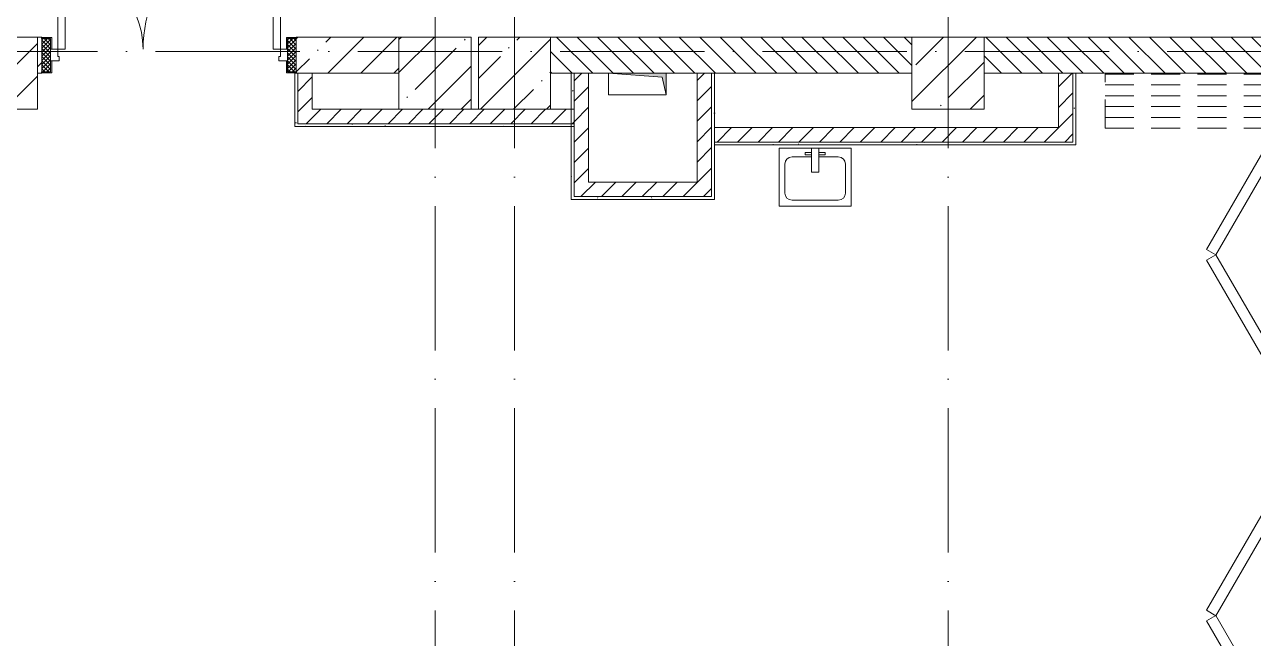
# Model space of a CAD drawing. Header units: millimetres. Extents: x -6467 to 106027, y -7090 to 195095.
# Drawn here: x 35319 to 43822, y 104530 to 108782 of the extents above; entities that cross this region are included whole.
import ezdxf

# ---------------------------------------------------------------- set-up
doc = ezdxf.new("R2010")
doc.units = ezdxf.units.MM
doc.linetypes.add('200_ШТРИХ__ш1_п0_6_', pattern=[320, 200, -120])
doc.linetypes.add('50_200_ШТРИХ_1Т_ш5_п1_п1_', pattern=[1400, 1000, -200, 0, -200])
for name, color, linetype, lineweight in [('A-DOOR', 7, 'Continuous', 9), ('A-DOOR-2', 7, 'Continuous', 5), ('A-DOOR-3', 7, '200_ШТРИХ__ш1_п0_6_', 5), ('A-DOOR-FRAM', 7, 'Continuous', 9), ('A-DOOR-FRAM-2', 7, 'Continuous', 5), ('A-WALL', 7, 'Continuous', 5), ('A-WALL-FNSH-1', 7, 'Continuous', 5), ('I-WALL', 7, 'Continuous', 5), ('S-COLS', 7, 'Continuous', 9), ('S-COLS-1', 7, 'Continuous', 5)]:
    doc.layers.add(name, color=color, linetype=linetype, lineweight=lineweight)
for name, color, linetype, lineweight, true_color in [('I-WALL-1', 7, 'Continuous', 5, 0x787878), ('M-EQPM-1', 7, 'Continuous', 9, 0xaaaaaa), ('M-EQPM-2', 7, 'Continuous', 9, 0xe2e2e2), ('P-SANR-FIXT-1', 7, 'Continuous', 9, 0xaaaaaa), ('Оси-3', 7, '50_200_ШТРИХ_1Т_ш5_п1_п1_', 9, 0xaaaaaa)]:
    doc.layers.add(name, color=color, linetype=linetype, lineweight=lineweight, true_color=true_color)
pattern_1 = [(0, (109.45, 102614.03), (406.4, 101.6), [6.706, -298.094, 6.706, -298.094, -1625.6]), (0, (109.45, 102614.03), (406.4, 101.6), [-609.6, 6.706, -602.894, 6.706, -298.094, -711.2]), (0, (109.45, 102614.03), (406.4, 101.6), [-1524, 6.706, -196.494, 6.706, -501.294]), (120, (261.85, 102664.83), (-291.18818, 301.15272), [6.706, -298.094, 6.706, -298.094, -1625.6]), (120, (261.85, 102664.83), (-291.18818, 301.15272), [-609.6, 6.706, -602.894, 6.706, -298.094, -711.2]), (120, (261.85, 102664.83), (-291.18818, 301.15272), [-1524, 6.706, -196.494, 6.706, -501.294]), (240, (312.65, 102868.03), (-115.21182, -402.75272), [6.706, -298.094, 6.706, -298.094, -1625.6]), (240, (312.65, 102868.03), (-115.21182, -402.75272), [-609.6, 6.706, -602.894, 6.706, -298.094, -711.2]), (240, (312.65, 102868.03), (-115.21182, -402.75272), [-1524, 6.706, -196.494, 6.706, -501.294])]
pattern_2 = [(45, (109.45, 102614.03), (-70.71068, 70.71068), [])]

# ---------------------------------------------------------------- blocks, each defined once
blk = doc.blocks.new('BSC_Колонна _Прямоугольная - 500х500-V78-АИ_План этажа Радиаторы_3')
at = {"layer": 'S-COLS-1'}
h = blk.add_hatch(dxfattribs=at)
h.set_pattern_fill('FP_106', color=256, style=0, pattern_type=2)
h.set_pattern_definition([(45, (-38050, -5831.04), (-228.0985, 228.0985), []), (45, (-37821.9, -5831.04), (-228.0985, 228.0985), [403.225, -80.645, 6.706, -73.939])])
h.paths.add_polyline_path([(-250, -250), (250, -250), (250, 250), (-250, 250)])
for p, q in [((250, 250), (-250, 250)), ((-250, 250), (-250, -250)), ((250, -250), (250, 250)), ((-250, -250), (250, -250))]:
    blk.add_line(p, q, dxfattribs=at)
blk = doc.blocks.new('SND_2D_Раковина1 - 400х300-17910372-АИ_План этажа Радиаторы_3')
at = {"layer": 'P-SANR-FIXT-1'}
for p, q in [((-250, -220), (-250, 180)), ((-250, 180), (250, 180)), ((-25, 180), (-25, 15)), ((25, 15), (25, 180)), ((250, 180), (250, -220)), ((-160, 120), (-25, 120)), ((-70, 150), (-25, 150)), ((-70, 135), (-70, 150)), ((-25, 135), (-70, 135)), ((70, 150), (25, 150)), ((25, 135), (70, 135)), ((25, 120), (160, 120)), ((70, 135), (70, 150)), ((-210, -130), (-210, 70)), ((-25, 15), (25, 15)), ((210, 70), (210, -130)), ((250, -220), (-250, -220)), ((160, -180), (-160, -180))]:
    blk.add_line(p, q, dxfattribs=at)
for centre, start, end in [((-160, 70), 90, 180), ((160, 70), 0, 90), ((-160, -130), 180, 270), ((160, -130), 270, 0)]:
    blk.add_arc(centre, 50, start, end, dxfattribs=at)
blk = doc.blocks.new('BSC_Колонна _Прямоугольная - 500х500-V194-АИ_План этажа Радиаторы_3')
at = {"layer": 'S-COLS-1'}
h = blk.add_hatch(dxfattribs=at)
h.set_pattern_fill('FP_144', color=256, style=0, pattern_type=2)
h.set_pattern_definition([(45, (-38600, -5831.04), (-228.0985, 228.0985), []), (45, (-38371.9, -5831.04), (-228.0985, 228.0985), [403.225, -80.645, 6.706, -73.939])])
h.paths.add_polyline_path([(-250, -250), (250, -250), (250, 250), (-250, 250)])
for p, q in [((250, 250), (-250, 250)), ((-250, 250), (-250, -250)), ((250, -250), (250, 250)), ((-250, -250), (250, -250))]:
    blk.add_line(p, q, dxfattribs=at)
blk = doc.blocks.new('BSC_Колонна _Прямоугольная - 500х500-V201-АИ_План этажа Радиаторы_3')
at = {"layer": 'S-COLS-1'}
h = blk.add_hatch(dxfattribs=at)
h.set_pattern_fill('FP_151', color=256, style=0, pattern_type=2)
h.set_pattern_definition([(45, (-35050, -5831.04), (-228.0985, 228.0985), []), (45, (-34821.9, -5831.04), (-228.0985, 228.0985), [403.225, -80.645, 6.706, -73.939])])
h.paths.add_polyline_path([(-250, -250), (250, -250), (250, 250), (-250, 250)])
for p, q in [((250, 250), (-250, 250)), ((-250, 250), (-250, -250)), ((250, -250), (250, 250)), ((-250, -250), (250, -250))]:
    blk.add_line(p, q, dxfattribs=at)
blk = doc.blocks.new('BSC_Колонна _Прямоугольная - 500х500-V272-АИ_План этажа Радиаторы_3')
at = {"layer": 'S-COLS-1'}
h = blk.add_hatch(dxfattribs=at)
h.set_pattern_fill('FP_221', color=256, style=0, pattern_type=2)
h.set_pattern_definition([(45, (-41600, -5831.04), (-228.0985, 228.0985), []), (45, (-41371.9, -5831.04), (-228.0985, 228.0985), [403.225, -80.645, 6.706, -73.939])])
h.paths.add_polyline_path([(-250, -250), (250, -250), (250, 250), (-250, 250)])
for p, q in [((250, 250), (-250, 250)), ((-250, 250), (-250, -250)), ((250, -250), (250, 250)), ((-250, -250), (250, -250))]:
    blk.add_line(p, q, dxfattribs=at)
blk = doc.blocks.new('DOR__перегородка__Прямоугольная - Вн_ДПГ_7150х3600h-21550241-АИ_План этажа Радиаторы_3')
at = {"layer": 'A-DOOR-3'}
for p, q in [((6775.2, 1474.2), (7150, 1474.2)), ((6775.2, 1474.2), (6775.2, 287.5)), ((6850.2, 1474.2), (6850.2, 244.2)), ((6925.2, 1474.2), (6925.2, 200.9)), ((7000.2, 1474.2), (7000.2, 157.6)), ((7075.2, 1474.2), (7075.2, 114.3)), ((7150, 1474.2), (7150, 0)), ((6775.2, 200.9), (6775.2, 75)), ((6850.2, 157.6), (6850.2, 75)), ((6925.2, 114.3), (6925.2, 75)), ((0, 75), (0, 0)), ((0, 75), (1994.5, 75)), ((0, 0), (7150, 0)), ((2144.5, 75), (2156.7, 75)), ((2306.7, 75), (4493.8, 75)), ((4643.8, 75), (4655, 75)), ((4805, 75), (6993.2, 75)), ((7143.2, 75), (7150, 75))]:
    blk.add_line(p, q, dxfattribs=at)
at = {"layer": 'A-DOOR-FRAM'}
for p, q in [((-348.4, 71.7), (863.9, 771.8)), ((863.9, 771.8), (901.5, 706.9)), ((900.4, 706.9), (937.9, 771.8)), ((937.9, 771.8), (2150.3, 71.7)), ((2150.9, 71.7), (3363.3, 771.8)), ((3363.3, 771.8), (3400.8, 706.9)), ((3399.7, 706.9), (3437.3, 771.8)), ((3437.3, 771.8), (4649.6, 71.7)), ((4649.2, 71.7), (5861.6, 771.8)), ((5861.6, 771.8), (5899.1, 706.9)), ((5899.1, 706.9), (5936.6, 771.8)), ((5936.6, 771.8), (7148.9, 71.7)), ((901.5, 706.9), (-310.9, 6.7)), ((2112.7, 6.7), (900.4, 706.9)), ((3400.8, 706.9), (2188.4, 6.7)), ((4612.1, 6.7), (3399.7, 706.9)), ((5899.1, 706.9), (4686.7, 6.7)), ((7111.4, 6.7), (5899.1, 706.9)), ((-310.9, 6.7), (-348.4, 71.7)), ((2150.3, 71.7), (2112.7, 6.7)), ((2188.4, 6.7), (2150.9, 71.7)), ((4649.6, 71.7), (4612.1, 6.7)), ((4686.7, 6.7), (4649.2, 71.7)), ((7148.9, 71.7), (7111.4, 6.7))]:
    blk.add_line(p, q, dxfattribs=at)
blk = doc.blocks.new('Канал вертикальный прямоугольный - Шахта - значок проема-24087328-АИ_План этажа Радиаторы_3')
at = {"layer": 'M-EQPM-2'}
blk.add_hatch(color=256, dxfattribs=at).paths.add_polyline_path([(75, 200), (-75, 200), (-75, -200), (-47.5, 172.5)])
at = {"layer": 'M-EQPM-1'}
for p, q in [((-75, -200), (-75, 200)), ((-75, 200), (75, 200)), ((-47.5, 172.5), (-75, -200)), ((-47.5, 172.5), (75, 200)), ((75, 200), (75, -200)), ((75, -200), (-75, -200))]:
    blk.add_line(p, q, dxfattribs=at)
blk = doc.blocks.new('110_Дверь_СКБ_2Ст_Наружная1 - СОШ_Д-07_1760_1440_х2400мм_Все учебные помещения_ читальные залы-25236254-АИ_План этажа Радиаторы_3')
at = {"layer": 'A-DOOR-2'}
h = blk.add_hatch(dxfattribs=at)
h.set_pattern_fill('FP_117', color=256, style=0, pattern_type=2)
h.set_pattern_definition([(135, (1456.41, 189.685), (-14.14214, -14.14214), []), (225, (1456.41, 189.685), (14.14214, -14.14214), [])])
h.paths.add_polyline_path([(899.5, -115), (899.5, 115), (839.5, 115), (839.5, -115)])
at = {"layer": 'A-DOOR-FRAM-2'}
h = blk.add_hatch(dxfattribs=at)
h.set_pattern_fill('FP_118', color=256, style=0, pattern_type=2)
h.set_pattern_definition([(45, (-666.384, 189.685), (-14.1421, 14.1421), []), (135, (-666.384, 189.685), (-14.1421, -14.1421), [])])
h.paths.add_polyline_path([(-800.5, -115), (-800.5, 115), (-860.5, 115), (-860.5, -115)])
at = {"layer": 'A-DOOR'}
for p, q in [((789.5, 990), (739.5, 990)), ((739.5, 990), (739.5, 40)), ((789.5, 40), (789.5, 990)), ((-750.5, 630), (-750.5, 40)), ((-700.5, 630), (-750.5, 630)), ((-700.5, 40), (-700.5, 630)), ((-750.5, 40), (-700.5, 40)), ((739.5, 40), (789.5, 40))]:
    blk.add_line(p, q, dxfattribs=at)
at = {"layer": 'A-DOOR-2'}
for p, q in [((-792.5, 123), (-862.5, 123)), ((-862.5, 123), (-862.5, 115)), ((-862.5, 115), (-800.5, 115)), ((-800.5, 115), (-800.5, 40)), ((-792.5, 40), (-792.5, 123)), ((901.5, 123), (831.5, 123)), ((831.5, 123), (831.5, 40)), ((839.5, 40), (839.5, 115)), ((839.5, 115), (901.5, 115)), ((901.5, 115), (901.5, 123)), ((-800.5, 40), (-792.5, 40)), ((831.5, 40), (839.5, 40)), ((-792.5, -40), (-800.5, -40)), ((-800.5, -40), (-800.5, -115)), ((-792.5, -123), (-792.5, -40)), ((839.5, -40), (831.5, -40)), ((831.5, -40), (831.5, -123)), ((839.5, -115), (839.5, -40)), ((-862.5, -115), (-862.5, -123)), ((-800.5, -115), (-862.5, -115)), ((-862.5, -123), (-792.5, -123)), ((831.5, -123), (901.5, -123)), ((901.5, -115), (839.5, -115)), ((901.5, -123), (901.5, -115))]:
    blk.add_line(p, q, dxfattribs=at)
for centre, radius, start, end in [((789.5, 40), 950, 90, 180), ((-750.5, 40), 590, 0, 90)]:
    blk.add_arc(centre, radius, start, end, dxfattribs=at)
at = {"layer": 'A-DOOR-FRAM'}
for p, q in [((-800.5, 115), (-860.5, 115)), ((-860.5, 115), (-860.5, -115)), ((-800.5, -115), (-800.5, 115)), ((899.5, 115), (839.5, 115)), ((839.5, 115), (839.5, -115)), ((899.5, -115), (899.5, 115)), ((-750.5, 40), (-800.5, 40)), ((-800.5, 40), (-800.5, -40)), ((-750.5, -10), (-750.5, 40)), ((789.5, 40), (789.5, -10)), ((839.5, 40), (789.5, 40)), ((839.5, -40), (839.5, 40)), ((-800.5, -40), (-740.5, -40)), ((-740.5, -10), (-750.5, -10)), ((-740.5, -40), (-740.5, -10)), ((789.5, -10), (779.5, -10)), ((779.5, -10), (779.5, -40)), ((779.5, -40), (839.5, -40)), ((-860.5, -115), (-800.5, -115)), ((839.5, -115), (899.5, -115))]:
    blk.add_line(p, q, dxfattribs=at)

msp = doc.modelspace()

# ---------------------------------------------------------------- hatches: boundary and pattern name
at = {"layer": 'A-WALL'}
h = msp.add_hatch(dxfattribs=at)
h.set_pattern_fill('FP_1', color=256, style=0, pattern_type=2)
h.set_pattern_definition([(45, (109.45, 102614.03), (-228.0985, 228.0985), []), (45, (337.55, 102614.03), (-228.0985, 228.0985), [403.225, -80.645, 6.706, -73.939])])
h.paths.add_polyline_path([(37909.4, 108445.1), (37909.4, 108695.1), (37201.4, 108693.1), (37201.4, 108445.1)])
h.paths.add_polyline_path([(35437.4, 108445.1), (35437.4, 108447.1), (35437.4, 108695.1), (35409.4, 108695.1), (35409.4, 108445.1)])
at = {"layer": 'I-WALL'}
h = msp.add_hatch(dxfattribs=at)
h.set_pattern_fill('FP_2', color=256, style=0, pattern_type=2)
h.set_pattern_definition([(135, (109.45, 102614.03), (-70.71068, -70.71068), [])])
h.paths.add_polyline_path([(44459.4, 108445.1), (44459.4, 108695.1), (41959.4, 108695.1), (41959.4, 108445.1), (42575.7, 108445.1)])
h.paths.add_polyline_path([(41459.4, 108445.1), (41459.4, 108695.1), (38959.4, 108695.1), (38959.4, 108445.1), (39759.4, 108445.1)])
h = msp.add_hatch(dxfattribs=at)
h.set_pattern_fill('FP_5', color=256, style=0, pattern_type=2)
h.set_pattern_definition(pattern_2)
h.paths.add_polyline_path([(37309.4, 108095.1), (37309.4, 108445.1), (37209.4, 108445.1), (37209.4, 108095.1)])
h = msp.add_hatch(dxfattribs=at)
h.set_pattern_fill('FP_5', color=256, style=0, pattern_type=2)
h.set_pattern_definition(pattern_2)
h.paths.add_polyline_path([(39221, 107690.9), (39221, 108445.1), (39121, 108445.1), (39121, 107690.9)])
h = msp.add_hatch(dxfattribs=at)
h.set_pattern_fill('FP_5', color=256, style=0, pattern_type=2)
h.set_pattern_definition(pattern_2)
h.paths.add_polyline_path([(40072.8, 107590.9), (40072.8, 108445.1), (39972.8, 108445.1), (39972.8, 107590.9)])
h = msp.add_hatch(dxfattribs=at)
h.set_pattern_fill('FP_5', color=256, style=0, pattern_type=2)
h.set_pattern_definition(pattern_2)
h.paths.add_polyline_path([(42572.8, 107968), (42572.8, 108445.1), (42472.8, 108445.1), (42472.8, 107968)])
h = msp.add_hatch(dxfattribs=at)
h.set_pattern_fill('FP_5', color=256, style=0, pattern_type=2)
h.set_pattern_definition(pattern_2)
h.paths.add_polyline_path([(38409.4, 108095.1), (39121, 108095.1), (39121, 108195.1), (37309.4, 108195.1), (37309.4, 108095.1), (37909.4, 108095.1)])
h = msp.add_hatch(dxfattribs=at)
h.set_pattern_fill('FP_5', color=256, style=0, pattern_type=2)
h.set_pattern_definition(pattern_2)
h.paths.add_polyline_path([(42472.8, 107968), (42472.8, 108068), (40092.8, 108068), (40092.8, 107968)])
h = msp.add_hatch(dxfattribs=at)
h.set_pattern_fill('FP_5', color=256, style=0, pattern_type=2)
h.set_pattern_definition(pattern_2)
h.paths.add_polyline_path([(39972.8, 107590.9), (39972.8, 107690.9), (39121, 107690.9), (39121, 107590.9), (39267.4, 107590.9)])
at = {"layer": 'I-WALL-1'}
h = msp.add_hatch(dxfattribs=at)
h.set_pattern_fill('FP_3', color=256, style=0, pattern_type=2)
h.set_pattern_definition(pattern_1)
h.paths.add_polyline_path([(37209.4, 108075.1), (37209.4, 108445.1), (37189.4, 108445.1), (37189.4, 108075.1)])
h = msp.add_hatch(dxfattribs=at)
h.set_pattern_fill('FP_3', color=256, style=0, pattern_type=2)
h.set_pattern_definition(pattern_1)
h.paths.add_polyline_path([(39121, 107590.9), (39121, 108445.1), (39101, 108445.1), (39101, 107590.9)])
h = msp.add_hatch(dxfattribs=at)
h.set_pattern_fill('FP_3', color=256, style=0, pattern_type=2)
h.set_pattern_definition(pattern_1)
h.paths.add_polyline_path([(40092.8, 107570.9), (40092.8, 108445.1), (40072.8, 108445.1), (40072.8, 107570.9)])
h = msp.add_hatch(dxfattribs=at)
h.set_pattern_fill('FP_3', color=256, style=0, pattern_type=2)
h.set_pattern_definition(pattern_1)
h.paths.add_polyline_path([(42575.7, 107948), (42592.8, 107948), (42592.8, 108445.1), (42572.8, 108445.1), (42572.8, 107948)])
h = msp.add_hatch(dxfattribs=at)
h.set_pattern_fill('FP_3', color=256, style=0, pattern_type=2)
h.set_pattern_definition(pattern_1)
h.paths.add_polyline_path([(39121, 108075.1), (39121, 108095.1), (37209.4, 108095.1), (37209.4, 108075.1), (37309.4, 108075.1)])
h = msp.add_hatch(dxfattribs=at)
h.set_pattern_fill('FP_3', color=256, style=0, pattern_type=2)
h.set_pattern_definition(pattern_1)
h.paths.add_polyline_path([(42572.8, 107948), (42572.8, 107968), (40092.8, 107968), (40092.8, 107948), (42472.8, 107948)])
h = msp.add_hatch(dxfattribs=at)
h.set_pattern_fill('FP_3', color=256, style=0, pattern_type=2)
h.set_pattern_definition(pattern_1)
h.paths.add_polyline_path([(39267.4, 107570.9), (40072.8, 107570.9), (40072.8, 107590.9), (39101, 107590.9), (39101, 107570.9)])

# ---------------------------------------------------------------- linework, layer by layer
at = {"layer": 'A-WALL'}
for p, q in [((35439.4, 108695.1), (35409.4, 108695.1)), ((37909.4, 108695.1), (37199.4, 108695.1)), ((41459.4, 108695.1), (38959.4, 108695.1)), ((44459.4, 108695.1), (41959.4, 108695.1)), ((35409.4, 108445.1), (35439.4, 108445.1)), ((37209.4, 108095.1), (37209.4, 108445.1)), ((37309.4, 108445.1), (37909.4, 108445.1)), ((38959.4, 108445.1), (39359.4, 108445.1)), ((39121, 107590.9), (39121, 108445.1)), ((39759.4, 108445.1), (41459.4, 108445.1)), ((40072.8, 108445.1), (40072.8, 107590.9)), ((41959.4, 108445.1), (44339.4, 108445.1)), ((42572.8, 108445.1), (42572.8, 107968)), ((39121, 108095.1), (37209.4, 108095.1)), ((42572.8, 107968), (40092.8, 107968)), ((40072.8, 107590.9), (39121, 107590.9))]:
    msp.add_line(p, q, dxfattribs=at)
at = {"layer": 'A-WALL-FNSH-1'}
for p, q in [((37189.4, 108445.1), (37189.4, 108075.1)), ((37309.4, 108445.1), (37189.4, 108445.1)), ((37309.4, 108195.1), (37309.4, 108445.1)), ((39101, 108445.1), (39101, 107570.9)), ((39221, 107690.9), (39221, 108445.1)), ((39972.8, 108445.1), (39972.8, 107690.9)), ((40092.8, 107570.9), (40092.8, 108445.1)), ((42472.8, 108445.1), (42472.8, 108068)), ((42592.8, 107948), (42592.8, 108445.1)), ((37909.4, 108195.1), (37309.4, 108195.1)), ((38459.4, 108195.1), (38409.4, 108195.1)), ((39121, 108195.1), (38959.4, 108195.1)), ((37189.4, 108075.1), (39121, 108075.1)), ((42472.8, 108068), (40092.8, 108068)), ((40092.8, 107948), (42592.8, 107948)), ((39972.8, 107690.9), (39221, 107690.9)), ((39101, 107570.9), (40092.8, 107570.9))]:
    msp.add_line(p, q, dxfattribs=at)
at = {"layer": 'Оси-3'}
for p, q in [((38159.4, 96724.3), (38159.4, 114331)), ((38709.4, 96724.3), (38709.4, 114331)), ((41709.4, 96724.3), (41709.4, 114331)), ((90428.2, 108595.1), (-5157.9, 108595.1))]:
    msp.add_line(p, q, dxfattribs=at)

# ---------------------------------------------------------------- block references
at = {"layer": 'A-DOOR-2'}
msp.add_blockref('110_Дверь_СКБ_2Ст_Наружная1 - СОШ_Д-07_1760_1440_х2400мм_Все учебные помещения_ читальные залы-25236254-АИ_План этажа Радиаторы_3', (36299.9, 108570.1), dxfattribs=at)
at = {"layer": 'A-DOOR-2', "rotation": 90.0000000000001}
msp.add_blockref('DOR__перегородка__Прямоугольная - Вн_ДПГ_7150х3600h-21550241-АИ_План этажа Радиаторы_3', (44269.4, 101288.2), dxfattribs=at)
at = {"layer": 'M-EQPM-1', "rotation": 269.9999999999985}
msp.add_blockref('Канал вертикальный прямоугольный - Шахта - значок проема-24087328-АИ_План этажа Радиаторы_3', (39559.4, 108370.1), dxfattribs=at)
at = {"layer": 'P-SANR-FIXT-1'}
msp.add_blockref('SND_2D_Раковина1 - 400х300-17910372-АИ_План этажа Радиаторы_3', (40789.4, 107745.1), dxfattribs=at)
at = {"layer": 'S-COLS'}
for name, p in [('BSC_Колонна _Прямоугольная - 500х500-V201-АИ_План этажа Радиаторы_3', (35159.4, 108445.1)), ('BSC_Колонна _Прямоугольная - 500х500-V78-АИ_План этажа Радиаторы_3', (38159.4, 108445.1)), ('BSC_Колонна _Прямоугольная - 500х500-V194-АИ_План этажа Радиаторы_3', (38709.4, 108445.1)), ('BSC_Колонна _Прямоугольная - 500х500-V272-АИ_План этажа Радиаторы_3', (41709.4, 108445.1))]:
    msp.add_blockref(name, p, dxfattribs=at)

doc.saveas('drawing.dxf')
